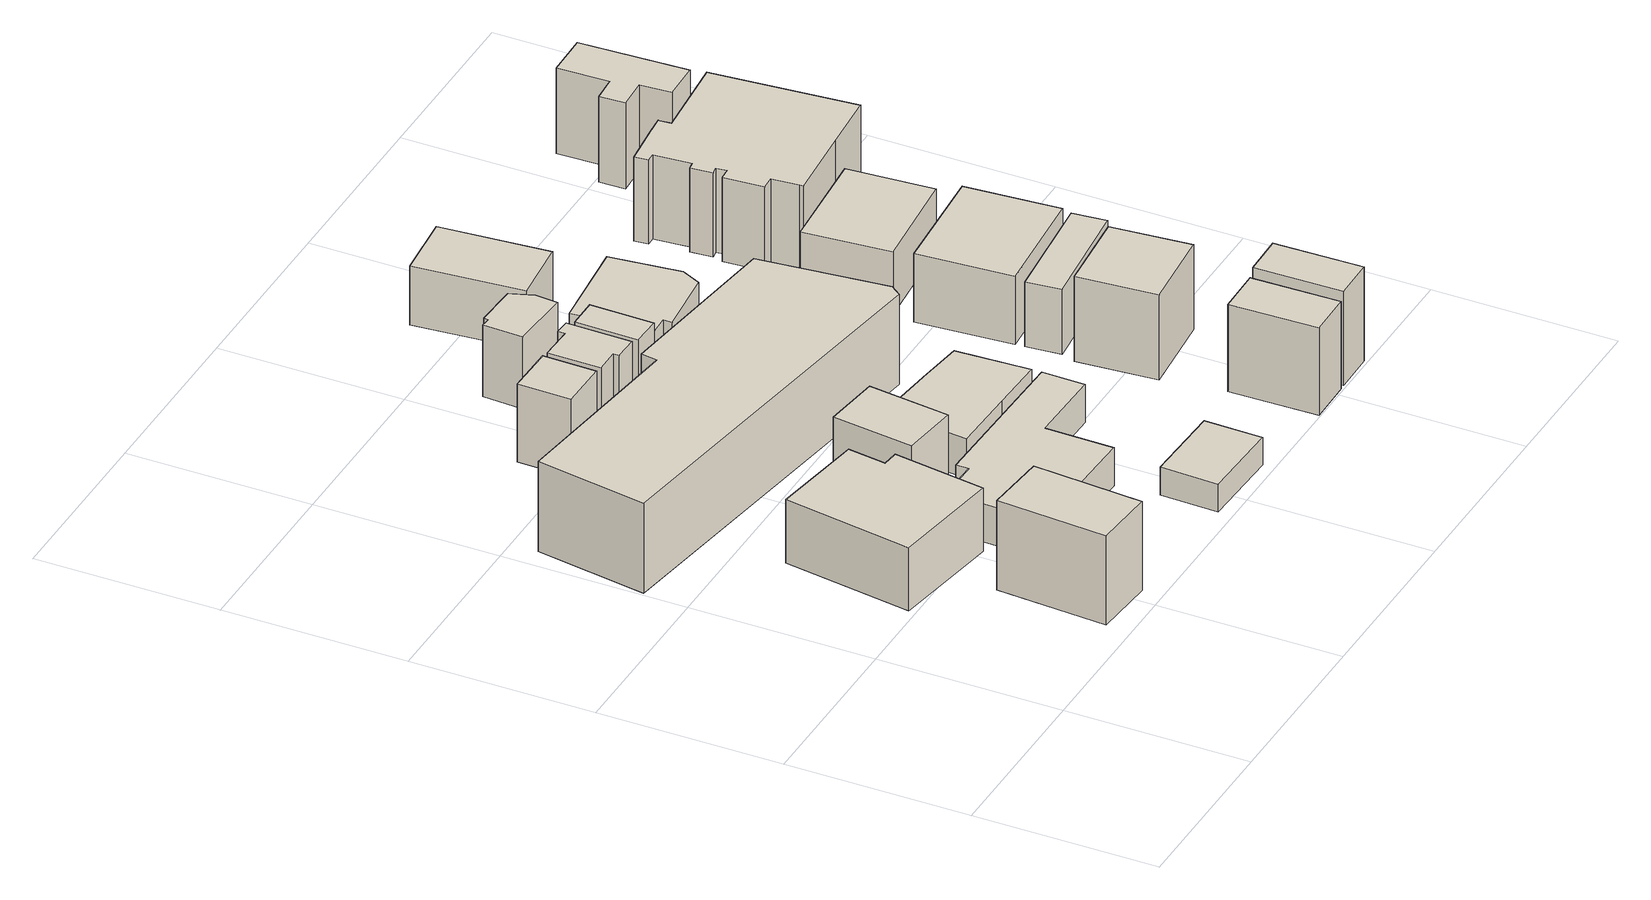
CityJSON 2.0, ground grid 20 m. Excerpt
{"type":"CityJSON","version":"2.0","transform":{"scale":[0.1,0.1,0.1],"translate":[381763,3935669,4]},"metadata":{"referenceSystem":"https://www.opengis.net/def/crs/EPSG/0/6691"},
"CityObjects":{
"building1":{"type":"Building","attributes":{"平成28年度建物利用現況.図形面積":82.78,"平成28年度建物利用現況.建物地上階数":3,"平成28年度建物利用現況.建物地下階数":0,"平成28年度建物利用現況.建物構造コード":"11","平成28年度建物利用現況.建物用途分類コード":"142","平成28年度建物利用現況.建物用途細分類コード":"0","平成28年度建物利用現況.延べ面積換算コード":"2","平成28年度建物利用現況.変化フラグ":"0","平成28年度建物利用現況.延べ面積換算係数":"0.850","平成28年度建物利用現況.過年度修正フラグ":"0","平成28年度建物利用現況.調整フラグ":"0","平成28年度建物利用現況.区市町村コード":"111","平成28年度建物利用現況.大字・町コード":"59","平成28年度建物利用現況.町・丁目コード":"3","平成28年度建物利用現況.13_区市町村コード_大字・町コード_町・丁目コード":"13111059003","平成28年度建物利用現況.区市町村名称":"大田区","平成28年度建物利用現況.町丁目名称":"矢口三丁目","地域地区":"11,18,25","多摩川浸水想定区域（計画規模）.規模":"L1","多摩川浸水想定区域（計画規模）.浸水ランク":"2","多摩川浸水想定区域（計画規模）.浸水深":1.43,"多摩川浸水想定区域（想定最大規模）.規模":"L2","多摩川浸水想定区域（想定最大規模）.浸水ランク":"2","多摩川浸水想定区域（想定最大規模）.浸水深":2.41,"多摩川浸水想定区域（想定最大規模）.継続時間":7,"城南地区浸水想定区域（想定最大規模）.規模":"L2","城南地区浸水想定区域（想定最大規模）.浸水ランク":"1","城南地区浸水想定区域（想定最大規模）.浸水深":0.019,"usage":"415","measuredHeight":11.2,"storeysAboveGround":3,"storeysBelowGround":0,"BuildingDetails.buildingRoofEdgeArea":82.78,"BuildingDetails.fireproofStructureType":"1001","BuildingDetails.districtsAndZonesType":"11","BuildingDetails.landUsePlanType":"2115","BuildingDetails.prefecture":"13","BuildingDetails.city":"13111","BuildingDetails.surveyYear":2016},"geometry":[{"type":"Solid","lod":"1","boundaries":[[[[0,1,2,3]],[[2,4,5,3]],[[1,6,4,2]],[[0,7,6,1]],[[3,5,7,0]],[[4,6,7,5]]]]}]},
"building2":{"type":"Building","attributes":{"平成28年度建物利用現況.図形面積":171.34,"平成28年度建物利用現況.建物地上階数":3,"平成28年度建物利用現況.建物地下階数":0,"平成28年度建物利用現況.建物構造コード":"21","平成28年度建物利用現況.建物用途分類コード":"132","平成28年度建物利用現況.建物用途細分類コード":"0","平成28年度建物利用現況.延べ面積換算コード":"1","平成28年度建物利用現況.変化フラグ":"0","平成28年度建物利用現況.延べ面積換算係数":"1.000","平成28年度建物利用現況.過年度修正フラグ":"0","平成28年度建物利用現況.調整フラグ":"0","平成28年度建物利用現況.区市町村コード":"111","平成28年度建物利用現況.大字・町コード":"59","平成28年度建物利用現況.町・丁目コード":"3","平成28年度建物利用現況.13_区市町村コード_大字・町コード_町・丁目コード":"13111059003","平成28年度建物利用現況.区市町村名称":"大田区","平成28年度建物利用現況.町丁目名称":"矢口三丁目","地域地区":"11,18,25","多摩川浸水想定区域（計画規模）.規模":"L1","多摩川浸水想定区域（計画規模）.浸水ランク":"2","多摩川浸水想定区域（計画規模）.浸水深":2.04,"多摩川浸水想定区域（想定最大規模）.規模":"L2","多摩川浸水想定区域（想定最大規模）.浸水ランク":"2","多摩川浸水想定区域（想定最大規模）.浸水深":2.92,"多摩川浸水想定区域（想定最大規模）.継続時間":1,"城南地区浸水想定区域（想定最大規模）.規模":"L2","城南地区浸水想定区域（想定最大規模）.浸水ランク":"1","城南地区浸水想定区域（想定最大規模）.浸水深":0.191,"usage":"412","measuredHeight":9.4,"storeysAboveGround":3,"storeysBelowGround":0,"BuildingDetails.buildingRoofEdgeArea":171.34,"BuildingDetails.fireproofStructureType":"1003","BuildingDetails.districtsAndZonesType":"11","BuildingDetails.landUsePlanType":"2112","BuildingDetails.prefecture":"13","BuildingDetails.city":"13111","BuildingDetails.surveyYear":2016},"geometry":[{"type":"Solid","lod":"1","boundaries":[[[[8,9,10,11,12,13]],[[12,14,15,13]],[[11,16,14,12]],[[10,17,16,11]],[[9,18,17,10]],[[8,19,18,9]],[[13,15,19,8]],[[14,16,17,18,19,15]]]]}]},
"building3":{"type":"Building","attributes":{"平成28年度建物利用現況.図形面積":56.74,"平成28年度建物利用現況.建物地上階数":2,"平成28年度建物利用現況.建物地下階数":0,"平成28年度建物利用現況.建物構造コード":"21","平成28年度建物利用現況.建物用途分類コード":"123","平成28年度建物利用現況.建物用途細分類コード":"0","平成28年度建物利用現況.延べ面積換算コード":"1","平成28年度建物利用現況.変化フラグ":"0","平成28年度建物利用現況.延べ面積換算係数":"1.000","平成28年度建物利用現況.過年度修正フラグ":"0","平成28年度建物利用現況.調整フラグ":"0","平成28年度建物利用現況.区市町村コード":"111","平成28年度建物利用現況.大字・町コード":"59","平成28年度建物利用現況.町・丁目コード":"3","平成28年度建物利用現況.13_区市町村コード_大字・町コード_町・丁目コード":"13111059003","平成28年度建物利用現況.区市町村名称":"大田区","平成28年度建物利用現況.町丁目名称":"矢口三丁目","地域地区":"11,18,25","多摩川浸水想定区域（計画規模）.規模":"L1","多摩川浸水想定区域（計画規模）.浸水ランク":"2","多摩川浸水想定区域（計画規模）.浸水深":2.2,"多摩川浸水想定区域（想定最大規模）.規模":"L2","多摩川浸水想定区域（想定最大規模）.浸水ランク":"3","多摩川浸水想定区域（想定最大規模）.浸水深":3.03,"多摩川浸水想定区域（想定最大規模）.継続時間":1,"城南地区浸水想定区域（想定最大規模）.規模":"L2","城南地区浸水想定区域（想定最大規模）.浸水ランク":"1","城南地区浸水想定区域（想定最大規模）.浸水深":0.191,"usage":"413","measuredHeight":8.9,"storeysAboveGround":2,"storeysBelowGround":0,"BuildingDetails.buildingRoofEdgeArea":56.74,"BuildingDetails.fireproofStructureType":"1003","BuildingDetails.districtsAndZonesType":"11","BuildingDetails.landUsePlanType":"211","BuildingDetails.prefecture":"13","BuildingDetails.city":"13111","BuildingDetails.surveyYear":2016},"geometry":[{"type":"Solid","lod":"1","boundaries":[[[[20,21,22,23]],[[22,24,25,23]],[[21,26,24,22]],[[20,27,26,21]],[[23,25,27,20]],[[24,26,27,25]]]]}]},
"building4":{"type":"Building","attributes":{"平成28年度建物利用現況.図形面積":31.28,"平成28年度建物利用現況.建物地上階数":2,"平成28年度建物利用現況.建物地下階数":0,"平成28年度建物利用現況.建物構造コード":"21","平成28年度建物利用現況.建物用途分類コード":"131","平成28年度建物利用現況.建物用途細分類コード":"0","平成28年度建物利用現況.延べ面積換算コード":"2","平成28年度建物利用現況.変化フラグ":"0","平成28年度建物利用現況.延べ面積換算係数":"0.900","平成28年度建物利用現況.過年度修正フラグ":"0","平成28年度建物利用現況.調整フラグ":"0","平成28年度建物利用現況.区市町村コード":"111","平成28年度建物利用現況.大字・町コード":"59","平成28年度建物利用現況.町・丁目コード":"3","平成28年度建物利用現況.13_区市町村コード_大字・町コード_町・丁目コード":"13111059003","平成28年度建物利用現況.区市町村名称":"大田区","平成28年度建物利用現況.町丁目名称":"矢口三丁目","地域地区":"11,18,25","多摩川浸水想定区域（計画規模）.規模":"L1","多摩川浸水想定区域（計画規模）.浸水ランク":"2","多摩川浸水想定区域（計画規模）.浸水深":1.51,"多摩川浸水想定区域（想定最大規模）.規模":"L2","多摩川浸水想定区域（想定最大規模）.浸水ランク":"2","多摩川浸水想定区域（想定最大規模）.浸水深":2.25,"多摩川浸水想定区域（想定最大規模）.継続時間":1,"城南地区浸水想定区域（想定最大規模）.規模":"L2","城南地区浸水想定区域（想定最大規模）.浸水ランク":"1","城南地区浸水想定区域（想定最大規模）.浸水深":0.009,"usage":"411","measuredHeight":9.4,"storeysAboveGround":2,"storeysBelowGround":0,"BuildingDetails.buildingRoofEdgeArea":31.28,"BuildingDetails.fireproofStructureType":"1003","BuildingDetails.districtsAndZonesType":"11","BuildingDetails.landUsePlanType":"2111","BuildingDetails.prefecture":"13","BuildingDetails.city":"13111","BuildingDetails.surveyYear":2016},"geometry":[{"type":"Solid","lod":"1","boundaries":[[[[28,29,30,31]],[[30,32,33,31]],[[29,34,32,30]],[[28,35,34,29]],[[31,33,35,28]],[[32,34,35,33]]]]}]},
"building5":{"type":"Building","attributes":{"平成28年度建物利用現況.図形面積":576.51,"平成28年度建物利用現況.建物地上階数":4,"平成28年度建物利用現況.建物地下階数":0,"平成28年度建物利用現況.建物構造コード":"11","平成28年度建物利用現況.建物用途分類コード":"132","平成28年度建物利用現況.建物用途細分類コード":"0","平成28年度建物利用現況.延べ面積換算コード":"1","平成28年度建物利用現況.変化フラグ":"2","平成28年度建物利用現況.延べ面積換算係数":"1.000","平成28年度建物利用現況.過年度修正フラグ":"0","平成28年度建物利用現況.調整フラグ":"0","平成28年度建物利用現況.区市町村コード":"111","平成28年度建物利用現況.大字・町コード":"59","平成28年度建物利用現況.町・丁目コード":"3","平成28年度建物利用現況.13_区市町村コード_大字・町コード_町・丁目コード":"13111059003","平成28年度建物利用現況.区市町村名称":"大田区","平成28年度建物利用現況.町丁目名称":"矢口三丁目","地域地区":"11,18,25","多摩川浸水想定区域（計画規模）.規模":"L1","多摩川浸水想定区域（計画規模）.浸水ランク":"2","多摩川浸水想定区域（計画規模）.浸水深":1.83,"多摩川浸水想定区域（想定最大規模）.規模":"L2","多摩川浸水想定区域（想定最大規模）.浸水ランク":"2","多摩川浸水想定区域（想定最大規模）.浸水深":2.63,"多摩川浸水想定区域（想定最大規模）.継続時間":1,"城南地区浸水想定区域（想定最大規模）.規模":"L2","城南地区浸水想定区域（想定最大規模）.浸水ランク":"1","城南地区浸水想定区域（想定最大規模）.浸水深":0.271,"usage":"412","measuredHeight":10.4,"storeysAboveGround":4,"storeysBelowGround":0,"BuildingDetails.buildingRoofEdgeArea":576.51,"BuildingDetails.fireproofStructureType":"1001","BuildingDetails.districtsAndZonesType":"11","BuildingDetails.landUsePlanType":"2112","BuildingDetails.prefecture":"13","BuildingDetails.city":"13111","BuildingDetails.surveyYear":2016},"geometry":[{"type":"Solid","lod":"1","boundaries":[[[[36,37,38,39,40,41,42]],[[41,43,44,42]],[[40,45,43,41]],[[39,46,45,40]],[[38,47,46,39]],[[37,48,47,38]],[[36,49,48,37]],[[42,44,49,36]],[[43,45,46,47,48,49,44]]]]}]},
"building6":{"type":"Building","attributes":{"平成28年度建物利用現況.図形面積":186.95,"平成28年度建物利用現況.建物地上階数":2,"平成28年度建物利用現況.建物地下階数":0,"平成28年度建物利用現況.建物構造コード":"21","平成28年度建物利用現況.建物用途分類コード":"131","平成28年度建物利用現況.建物用途細分類コード":"0","平成28年度建物利用現況.延べ面積換算コード":"2","平成28年度建物利用現況.変化フラグ":"0","平成28年度建物利用現況.延べ面積換算係数":"0.900","平成28年度建物利用現況.過年度修正フラグ":"0","平成28年度建物利用現況.調整フラグ":"0","平成28年度建物利用現況.区市町村コード":"111","平成28年度建物利用現況.大字・町コード":"59","平成28年度建物利用現況.町・丁目コード":"3","平成28年度建物利用現況.13_区市町村コード_大字・町コード_町・丁目コード":"13111059003","平成28年度建物利用現況.区市町村名称":"大田区","平成28年度建物利用現況.町丁目名称":"矢口三丁目","地域地区":"11,18,25","多摩川浸水想定区域（計画規模）.規模":"L1","多摩川浸水想定区域（計画規模）.浸水ランク":"2","多摩川浸水想定区域（計画規模）.浸水深":2.2,"多摩川浸水想定区域（想定最大規模）.規模":"L2","多摩川浸水想定区域（想定最大規模）.浸水ランク":"3","多摩川浸水想定区域（想定最大規模）.浸水深":3.03,"多摩川浸水想定区域（想定最大規模）.継続時間":1,"城南地区浸水想定区域（想定最大規模）.規模":"L2","城南地区浸水想定区域（想定最大規模）.浸水ランク":"1","城南地区浸水想定区域（想定最大規模）.浸水深":0.296,"usage":"411","measuredHeight":6.9,"storeysAboveGround":2,"storeysBelowGround":0,"BuildingDetails.buildingRoofEdgeArea":186.95,"BuildingDetails.fireproofStructureType":"1003","BuildingDetails.districtsAndZonesType":"11","BuildingDetails.landUsePlanType":"2111","BuildingDetails.prefecture":"13","BuildingDetails.city":"13111","BuildingDetails.surveyYear":2016},"geometry":[{"type":"Solid","lod":"1","boundaries":[[[[50,51,52,53,54,55,56,57,58,59]],[[58,60,61,59]],[[57,62,60,58]],[[56,63,62,57]],[[55,64,63,56]],[[54,65,64,55]],[[53,66,65,54]],[[52,67,66,53]],[[51,68,67,52]],[[50,69,68,51]],[[59,61,69,50]],[[60,62,63,64,65,66,67,68,69,61]]]]}]},
"building7":{"type":"Building","attributes":{"平成28年度建物利用現況.図形面積":34.14,"平成28年度建物利用現況.建物地上階数":2,"平成28年度建物利用現況.建物地下階数":0,"平成28年度建物利用現況.建物構造コード":"21","平成28年度建物利用現況.建物用途分類コード":"131","平成28年度建物利用現況.建物用途細分類コード":"0","平成28年度建物利用現況.延べ面積換算コード":"2","平成28年度建物利用現況.変化フラグ":"0","平成28年度建物利用現況.延べ面積換算係数":"0.900","平成28年度建物利用現況.過年度修正フラグ":"0","平成28年度建物利用現況.調整フラグ":"0","平成28年度建物利用現況.区市町村コード":"111","平成28年度建物利用現況.大字・町コード":"59","平成28年度建物利用現況.町・丁目コード":"3","平成28年度建物利用現況.13_区市町村コード_大字・町コード_町・丁目コード":"13111059003","平成28年度建物利用現況.区市町村名称":"大田区","平成28年度建物利用現況.町丁目名称":"矢口三丁目","地域地区":"11,18,25","多摩川浸水想定区域（計画規模）.規模":"L1","多摩川浸水想定区域（計画規模）.浸水ランク":"2","多摩川浸水想定区域（計画規模）.浸水深":1.51,"多摩川浸水想定区域（想定最大規模）.規模":"L2","多摩川浸水想定区域（想定最大規模）.浸水ランク":"2","多摩川浸水想定区域（想定最大規模）.浸水深":2.25,"多摩川浸水想定区域（想定最大規模）.継続時間":1,"城南地区浸水想定区域（想定最大規模）.規模":"L2","城南地区浸水想定区域（想定最大規模）.浸水ランク":"1","城南地区浸水想定区域（想定最大規模）.浸水深":0.271,"usage":"411","measuredHeight":9.6,"storeysAboveGround":2,"storeysBelowGround":0,"BuildingDetails.buildingRoofEdgeArea":34.14,"BuildingDetails.fireproofStructureType":"1003","BuildingDetails.districtsAndZonesType":"11","BuildingDetails.landUsePlanType":"2111","BuildingDetails.prefecture":"13","BuildingDetails.city":"13111","BuildingDetails.surveyYear":2016},"geometry":[{"type":"Solid","lod":"1","boundaries":[[[[70,71,72,73,74,75,76,77]],[[76,78,79,77]],[[75,80,78,76]],[[74,81,80,75]],[[73,82,81,74]],[[72,83,82,73]],[[71,84,83,72]],[[70,85,84,71]],[[77,79,85,70]],[[78,80,81,82,83,84,85,79]]]]}]},
"building8":{"type":"Building","attributes":{"平成28年度建物利用現況.図形面積":57.11,"平成28年度建物利用現況.建物構造コード":"21","平成28年度建物利用現況.建物用途分類コード":"141","平成28年度建物利用現況.建物用途細分類コード":"0","平成28年度建物利用現況.延べ面積換算コード":"1","平成28年度建物利用現況.変化フラグ":"2","平成28年度建物利用現況.延べ面積換算係数":"1.000","平成28年度建物利用現況.過年度修正フラグ":"0","平成28年度建物利用現況.調整フラグ":"0","平成28年度建物利用現況.区市町村コード":"111","平成28年度建物利用現況.大字・町コード":"59","平成28年度建物利用現況.町・丁目コード":"3","平成28年度建物利用現況.13_区市町村コード_大字・町コード_町・丁目コード":"13111059003","平成28年度建物利用現況.区市町村名称":"大田区","平成28年度建物利用現況.町丁目名称":"矢口三丁目","地域地区":"11,18,25","多摩川浸水想定区域（計画規模）.規模":"L1","多摩川浸水想定区域（計画規模）.浸水ランク":"2","多摩川浸水想定区域（計画規模）.浸水深":2.28,"多摩川浸水想定区域（想定最大規模）.規模":"L2","多摩川浸水想定区域（想定最大規模）.浸水ランク":"3","多摩川浸水想定区域（想定最大規模）.浸水深":3.22,"多摩川浸水想定区域（想定最大規模）.継続時間":7,"城南地区浸水想定区域（想定最大規模）.規模":"L2","城南地区浸水想定区域（想定最大規模）.浸水ランク":"1","城南地区浸水想定区域（想定最大規模）.浸水深":0.295,"usage":"441","measuredHeight":3.4,"storeysAboveGround":1,"storeysBelowGround":0,"BuildingDetails.buildingRoofEdgeArea":57.11,"BuildingDetails.fireproofStructureType":"1003","BuildingDetails.districtsAndZonesType":"11","BuildingDetails.landUsePlanType":"213","BuildingDetails.prefecture":"13","BuildingDetails.city":"13111","BuildingDetails.surveyYear":2016},"geometry":[{"type":"Solid","lod":"1","boundaries":[[[[86,87,88,89]],[[88,90,91,89]],[[87,92,90,88]],[[86,93,92,87]],[[89,91,93,86]],[[90,92,93,91]]]]}]},
"building9":{"type":"Building","attributes":{"平成28年度建物利用現況.図形面積":109.53,"平成28年度建物利用現況.建物地上階数":2,"平成28年度建物利用現況.建物地下階数":0,"平成28年度建物利用現況.建物構造コード":"21","平成28年度建物利用現況.建物用途分類コード":"131","平成28年度建物利用現況.建物用途細分類コード":"0","平成28年度建物利用現況.延べ面積換算コード":"1","平成28年度建物利用現況.変化フラグ":"0","平成28年度建物利用現況.延べ面積換算係数":"1.000","平成28年度建物利用現況.過年度修正フラグ":"0","平成28年度建物利用現況.調整フラグ":"0","平成28年度建物利用現況.区市町村コード":"111","平成28年度建物利用現況.大字・町コード":"59","平成28年度建物利用現況.町・丁目コード":"3","平成28年度建物利用現況.13_区市町村コード_大字・町コード_町・丁目コード":"13111059003","平成28年度建物利用現況.区市町村名称":"大田区","平成28年度建物利用現況.町丁目名称":"矢口三丁目","地域地区":"11,18,25","多摩川浸水想定区域（計画規模）.規模":"L1","多摩川浸水想定区域（計画規模）.浸水ランク":"2","多摩川浸水想定区域（計画規模）.浸水深":2.3,"多摩川浸水想定区域（想定最大規模）.規模":"L2","多摩川浸水想定区域（想定最大規模）.浸水ランク":"3","多摩川浸水想定区域（想定最大規模）.浸水深":3.13,"多摩川浸水想定区域（想定最大規模）.継続時間":1,"城南地区浸水想定区域（想定最大規模）.規模":"L2","城南地区浸水想定区域（想定最大規模）.浸水ランク":"1","城南地区浸水想定区域（想定最大規模）.浸水深":0.191,"usage":"411","measuredHeight":6.9,"storeysAboveGround":2,"storeysBelowGround":0,"BuildingDetails.buildingRoofEdgeArea":109.53,"BuildingDetails.fireproofStructureType":"1003","BuildingDetails.districtsAndZonesType":"11","BuildingDetails.landUsePlanType":"2111","BuildingDetails.prefecture":"13","BuildingDetails.city":"13111","BuildingDetails.surveyYear":2016},"geometry":[{"type":"Solid","lod":"1","boundaries":[[[[94,95,96,97,98,99]],[[98,100,101,99]],[[97,102,100,98]],[[96,103,102,97]],[[95,104,103,96]],[[94,105,104,95]],[[99,101,105,94]],[[100,102,103,104,105,101]]]]}]},
"building10":{"type":"Building","attributes":{"平成28年度建物利用現況.図形面積":22.54,"平成28年度建物利用現況.建物地上階数":2,"平成28年度建物利用現況.建物地下階数":0,"平成28年度建物利用現況.建物構造コード":"21","平成28年度建物利用現況.建物用途分類コード":"131","平成28年度建物利用現況.建物用途細分類コード":"0","平成28年度建物利用現況.延べ面積換算コード":"2","平成28年度建物利用現況.変化フラグ":"0","平成28年度建物利用現況.延べ面積換算係数":"0.900","平成28年度建物利用現況.過年度修正フラグ":"0","平成28年度建物利用現況.調整フラグ":"0","平成28年度建物利用現況.区市町村コード":"111","平成28年度建物利用現況.大字・町コード":"59","平成28年度建物利用現況.町・丁目コード":"3","平成28年度建物利用現況.13_区市町村コード_大字・町コード_町・丁目コード":"13111059003","平成28年度建物利用現況.区市町村名称":"大田区","平成28年度建物利用現況.町丁目名称":"矢口三丁目","地域地区":"11,18,25","多摩川浸水想定区域（計画規模）.規模":"L1","多摩川浸水想定区域（計画規模）.浸水ランク":"2","多摩川浸水想定区域（計画規模）.浸水深":1.52,"多摩川浸水想定区域（想定最大規模）.規模":"L2","多摩川浸水想定区域（想定最大規模）.浸水ランク":"2","多摩川浸水想定区域（想定最大規模）.浸水深":2.24,"多摩川浸水想定区域（想定最大規模）.継続時間":1,"城南地区浸水想定区域（想定最大規模）.規模":"L2","城南地区浸水想定区域（想定最大規模）.浸水ランク":"1","城南地区浸水想定区域（想定最大規模）.浸水深":0.271,"usage":"411","measuredHeight":9.2,"storeysAboveGround":2,"storeysBelowGround":0,"BuildingDetails.buildingRoofEdgeArea":22.54,"BuildingDetails.fireproofStructureType":"1003","BuildingDetails.districtsAndZonesType":"11","BuildingDetails.landUsePlanType":"2111","BuildingDetails.prefecture":"13","BuildingDetails.city":"13111","BuildingDetails.surveyYear":2016},"geometry":[{"type":"Solid","lod":"1","boundaries":[[[[106,107,108,109]],[[108,110,111,109]],[[107,112,110,108]],[[106,113,112,107]],[[109,111,113,106]],[[110,112,113,111]]]]}]},
"building11":{"type":"Building","attributes":{"平成28年度建物利用現況.図形面積":31.92,"平成28年度建物利用現況.建物地上階数":2,"平成28年度建物利用現況.建物地下階数":0,"平成28年度建物利用現況.建物構造コード":"21","平成28年度建物利用現況.建物用途分類コード":"131","平成28年度建物利用現況.建物用途細分類コード":"0","平成28年度建物利用現況.延べ面積換算コード":"2","平成28年度建物利用現況.変化フラグ":"0","平成28年度建物利用現況.延べ面積換算係数":"0.900","平成28年度建物利用現況.過年度修正フラグ":"0","平成28年度建物利用現況.調整フラグ":"0","平成28年度建物利用現況.区市町村コード":"111","平成28年度建物利用現況.大字・町コード":"59","平成28年度建物利用現況.町・丁目コード":"3","平成28年度建物利用現況.13_区市町村コード_大字・町コード_町・丁目コード":"13111059003","平成28年度建物利用現況.区市町村名称":"大田区","平成28年度建物利用現況.町丁目名称":"矢口三丁目","地域地区":"11,18,25","多摩川浸水想定区域（計画規模）.規模":"L1","多摩川浸水想定区域（計画規模）.浸水ランク":"2","多摩川浸水想定区域（計画規模）.浸水深":1.52,"多摩川浸水想定区域（想定最大規模）.規模":"L2","多摩川浸水想定区域（想定最大規模）.浸水ランク":"2","多摩川浸水想定区域（想定最大規模）.浸水深":2.24,"多摩川浸水想定区域（想定最大規模）.継続時間":1,"usage":"411","measuredHeight":8.9,"storeysAboveGround":2,"storeysBelowGround":0,"BuildingDetails.buildingRoofEdgeArea":31.92,"BuildingDetails.fireproofStructureType":"1003","BuildingDetails.districtsAndZonesType":"11","BuildingDetails.landUsePlanType":"2111","BuildingDetails.prefecture":"13","BuildingDetails.city":"13111","BuildingDetails.surveyYear":2016},"geometry":[{"type":"Solid","lod":"1","boundaries":[[[[114,115,116,117,118,119,120]],[[119,121,122,120]],[[118,123,121,119]],[[117,124,123,118]],[[116,125,124,117]],[[115,126,125,116]],[[114,127,126,115]],[[120,122,127,114]],[[121,123,124,125,126,127,122]]]]}]},
"building12":{"type":"Building","attributes":{"平成28年度建物利用現況.図形面積":98.05,"平成28年度建物利用現況.建物地上階数":2,"平成28年度建物利用現況.建物地下階数":0,"平成28年度建物利用現況.建物構造コード":"21","平成28年度建物利用現況.建物用途分類コード":"131","平成28年度建物利用現況.建物用途細分類コード":"0","平成28年度建物利用現況.延べ面積換算コード":"2","平成28年度建物利用現況.変化フラグ":"0","平成28年度建物利用現況.延べ面積換算係数":"0.900","平成28年度建物利用現況.過年度修正フラグ":"0","平成28年度建物利用現況.調整フラグ":"0","平成28年度建物利用現況.区市町村コード":"111","平成28年度建物利用現況.大字・町コード":"59","平成28年度建物利用現況.町・丁目コード":"3","平成28年度建物利用現況.13_区市町村コード_大字・町コード_町・丁目コード":"13111059003","平成28年度建物利用現況.区市町村名称":"大田区","平成28年度建物利用現況.町丁目名称":"矢口三丁目","地域地区":"11,18,25","多摩川浸水想定区域（計画規模）.規模":"L1","多摩川浸水想定区域（計画規模）.浸水ランク":"2","多摩川浸水想定区域（計画規模）.浸水深":2.02,"多摩川浸水想定区域（想定最大規模）.規模":"L2","多摩川浸水想定区域（想定最大規模）.浸水ランク":"2","多摩川浸水想定区域（想定最大規模）.浸水深":2.74,"多摩川浸水想定区域（想定最大規模）.継続時間":1,"城南地区浸水想定区域（想定最大規模）.規模":"L2","城南地区浸水想定区域（想定最大規模）.浸水ランク":"1","城南地区浸水想定区域（想定最大規模）.浸水深":0.315,"usage":"411","measuredHeight":7.6,"storeysAboveGround":2,"storeysBelowGround":0,"BuildingDetails.buildingRoofEdgeArea":98.05,"BuildingDetails.fireproofStructureType":"1003","BuildingDetails.districtsAndZonesType":"11","BuildingDetails.landUsePlanType":"2111","BuildingDetails.prefecture":"13","BuildingDetails.city":"13111","BuildingDetails.surveyYear":2016},"geometry":[{"type":"Solid","lod":"1","boundaries":[[[[128,129,130,131,132,133,134]],[[133,135,136,134]],[[132,137,135,133]],[[131,138,137,132]],[[130,139,138,131]],[[129,140,139,130]],[[128,141,140,129]],[[134,136,141,128]],[[135,137,138,139,140,141,136]]]]}]},
"building13":{"type":"Building","attributes":{"平成28年度建物利用現況.図形面積":85.59,"平成28年度建物利用現況.建物地上階数":2,"平成28年度建物利用現況.建物地下階数":0,"平成28年度建物利用現況.建物構造コード":"21","平成28年度建物利用現況.建物用途分類コード":"131","平成28年度建物利用現況.建物用途細分類コード":"0","平成28年度建物利用現況.延べ面積換算コード":"2","平成28年度建物利用現況.変化フラグ":"0","平成28年度建物利用現況.延べ面積換算係数":"0.900","平成28年度建物利用現況.過年度修正フラグ":"0","平成28年度建物利用現況.調整フラグ":"0","平成28年度建物利用現況.区市町村コード":"111","平成28年度建物利用現況.大字・町コード":"59","平成28年度建物利用現況.町・丁目コード":"3","平成28年度建物利用現況.13_区市町村コード_大字・町コード_町・丁目コード":"13111059003","平成28年度建物利用現況.区市町村名称":"大田区","平成28年度建物利用現況.町丁目名称":"矢口三丁目","地域地区":"11,18,25","多摩川浸水想定区域（計画規模）.規模":"L1","多摩川浸水想定区域（計画規模）.浸水ランク":"2","多摩川浸水想定区域（計画規模）.浸水深":2.02,"多摩川浸水想定区域（想定最大規模）.規模":"L2","多摩川浸水想定区域（想定最大規模）.浸水ランク":"2","多摩川浸水想定区域（想定最大規模）.浸水深":2.74,"多摩川浸水想定区域（想定最大規模）.継続時間":1,"城南地区浸水想定区域（想定最大規模）.規模":"L2","城南地区浸水想定区域（想定最大規模）.浸水ランク":"1","城南地区浸水想定区域（想定最大規模）.浸水深":0.385,"usage":"411","measuredHeight":7.8,"storeysAboveGround":2,"storeysBelowGround":0,"BuildingDetails.buildingRoofEdgeArea":85.59,"BuildingDetails.fireproofStructureType":"1003","BuildingDetails.districtsAndZonesType":"11","BuildingDetails.landUsePlanType":"2111","BuildingDetails.prefecture":"13","BuildingDetails.city":"13111","BuildingDetails.surveyYear":2016},"geometry":[{"type":"Solid","lod":"1","boundaries":[[[[142,143,144,145]],[[144,146,147,145]],[[143,148,146,144]],[[142,149,148,143]],[[145,147,149,142]],[[146,148,149,147]]]]}]},
"building14":{"type":"Building","attributes":{"平成28年度建物利用現況.図形面積":48.31,"平成28年度建物利用現況.建物地上階数":3,"平成28年度建物利用現況.建物地下階数":0,"平成28年度建物利用現況.建物構造コード":"11","平成28年度建物利用現況.建物用途分類コード":"142","平成28年度建物利用現況.建物用途細分類コード":"0","平成28年度建物利用現況.延べ面積換算コード":"1","平成28年度建物利用現況.変化フラグ":"0","平成28年度建物利用現況.延べ面積換算係数":"1.000","平成28年度建物利用現況.過年度修正フラグ":"0","平成28年度建物利用現況.調整フラグ":"0","平成28年度建物利用現況.区市町村コード":"111","平成28年度建物利用現況.大字・町コード":"59","平成28年度建物利用現況.町・丁目コード":"3","平成28年度建物利用現況.13_区市町村コード_大字・町コード_町・丁目コード":"13111059003","平成28年度建物利用現況.区市町村名称":"大田区","平成28年度建物利用現況.町丁目名称":"矢口三丁目","地域地区":"11,18,25","多摩川浸水想定区域（計画規模）.規模":"L1","多摩川浸水想定区域（計画規模）.浸水ランク":"2","多摩川浸水想定区域（計画規模）.浸水深":2.26,"多摩川浸水想定区域（想定最大規模）.規模":"L2","多摩川浸水想定区域（想定最大規模）.浸水ランク":"3","多摩川浸水想定区域（想定最大規模）.浸水深":3.07,"多摩川浸水想定区域（想定最大規模）.継続時間":1,"城南地区浸水想定区域（想定最大規模）.規模":"L2","城南地区浸水想定区域（想定最大規模）.浸水ランク":"1","城南地区浸水想定区域（想定最大規模）.浸水深":0.295,"usage":"415","measuredHeight":12.4,"storeysAboveGround":3,"storeysBelowGround":0,"BuildingDetails.buildingRoofEdgeArea":48.31,"BuildingDetails.fireproofStructureType":"1001","BuildingDetails.districtsAndZonesType":"11","BuildingDetails.landUsePlanType":"2115","BuildingDetails.prefecture":"13","BuildingDetails.city":"13111","BuildingDetails.surveyYear":2016},"geometry":[{"type":"Solid","lod":"1","boundaries":[[[[150,151,152,153]],[[152,154,155,153]],[[151,156,154,152]],[[150,157,156,151]],[[153,155,157,150]],[[154,156,157,155]]]]}]},
"building15":{"type":"Building","attributes":{"平成28年度建物利用現況.図形面積":80.68,"平成28年度建物利用現況.建物地上階数":3,"平成28年度建物利用現況.建物地下階数":0,"平成28年度建物利用現況.建物構造コード":"11","平成28年度建物利用現況.建物用途分類コード":"131","平成28年度建物利用現況.建物用途細分類コード":"0","平成28年度建物利用現況.延べ面積換算コード":"2","平成28年度建物利用現況.変化フラグ":"0","平成28年度建物利用現況.延べ面積換算係数":"0.850","平成28年度建物利用現況.過年度修正フラグ":"0","平成28年度建物利用現況.調整フラグ":"0","平成28年度建物利用現況.区市町村コード":"111","平成28年度建物利用現況.大字・町コード":"59","平成28年度建物利用現況.町・丁目コード":"3","平成28年度建物利用現況.13_区市町村コード_大字・町コード_町・丁目コード":"13111059003","平成28年度建物利用現況.区市町村名称":"大田区","平成28年度建物利用現況.町丁目名称":"矢口三丁目","地域地区":"11,18,25","多摩川浸水想定区域（計画規模）.規模":"L1","多摩川浸水想定区域（計画規模）.浸水ランク":"2","多摩川浸水想定区域（計画規模）.浸水深":2.03,"多摩川浸水想定区域（想定最大規模）.規模":"L2","多摩川浸水想定区域（想定最大規模）.浸水ランク":"2","多摩川浸水想定区域（想定最大規模）.浸水深":2.82,"多摩川浸水想定区域（想定最大規模）.継続時間":2,"城南地区浸水想定区域（想定最大規模）.規模":"L2","城南地区浸水想定区域（想定最大規模）.浸水ランク":"1","城南地区浸水想定区域（想定最大規模）.浸水深":0.427,"usage":"411","measuredHeight":9.9,"storeysAboveGround":3,"storeysBelowGround":0,"BuildingDetails.buildingRoofEdgeArea":80.68,"BuildingDetails.fireproofStructureType":"1001","BuildingDetails.districtsAndZonesType":"11","BuildingDetails.landUsePlanType":"2111","BuildingDetails.prefecture":"13","BuildingDetails.city":"13111","BuildingDetails.surveyYear":2016},"geometry":[{"type":"Solid","lod":"1","boundaries":[[[[158,159,160,161]],[[160,162,163,161]],[[159,164,162,160]],[[158,165,164,159]],[[161,163,165,158]],[[162,164,165,163]]]]}]},
"building16":{"type":"Building","attributes":{"平成28年度建物利用現況.図形面積":43.8,"平成28年度建物利用現況.建物地上階数":3,"平成28年度建物利用現況.建物地下階数":0,"平成28年度建物利用現況.建物構造コード":"11","平成28年度建物利用現況.建物用途分類コード":"142","平成28年度建物利用現況.建物用途細分類コード":"0","平成28年度建物利用現況.延べ面積換算コード":"1","平成28年度建物利用現況.変化フラグ":"0","平成28年度建物利用現況.延べ面積換算係数":"1.000","平成28年度建物利用現況.過年度修正フラグ":"0","平成28年度建物利用現況.調整フラグ":"0","平成28年度建物利用現況.区市町村コード":"111","平成28年度建物利用現況.大字・町コード":"59","平成28年度建物利用現況.町・丁目コード":"3","平成28年度建物利用現況.13_区市町村コード_大字・町コード_町・丁目コード":"13111059003","平成28年度建物利用現況.区市町村名称":"大田区","平成28年度建物利用現況.町丁目名称":"矢口三丁目","地域地区":"11,18,25","多摩川浸水想定区域（計画規模）.規模":"L1","多摩川浸水想定区域（計画規模）.浸水ランク":"2","多摩川浸水想定区域（計画規模）.浸水深":2.16,"多摩川浸水想定区域（想定最大規模）.規模":"L2","多摩川浸水想定区域（想定最大規模）.浸水ランク":"2","多摩川浸水想定区域（想定最大規模）.浸水深":2.97,"多摩川浸水想定区域（想定最大規模）.継続時間":1,"城南地区浸水想定区域（想定最大規模）.規模":"L2","城南地区浸水想定区域（想定最大規模）.浸水ランク":"1","城南地区浸水想定区域（想定最大規模）.浸水深":0.295,"usage":"415","measuredHeight":12.5,"storeysAboveGround":3,"storeysBelowGround":0,"BuildingDetails.buildingRoofEdgeArea":43.8,"BuildingDetails.fireproofStructureType":"1001","BuildingDetails.districtsAndZonesType":"11","BuildingDetails.landUsePlanType":"2115","BuildingDetails.prefecture":"13","BuildingDetails.city":"13111","BuildingDetails.surveyYear":2016},"geometry":[{"type":"Solid","lod":"1","boundaries":[[[[166,167,168,169]],[[168,170,171,169]],[[167,172,170,168]],[[166,173,172,167]],[[169,171,173,166]],[[170,172,173,171]]]]}]},
"building17":{"type":"Building","attributes":{"平成28年度建物利用現況.図形面積":47.4,"平成28年度建物利用現況.建物地上階数":2,"平成28年度建物利用現況.建物地下階数":0,"平成28年度建物利用現況.建物構造コード":"21","平成28年度建物利用現況.建物用途分類コード":"131","平成28年度建物利用現況.建物用途細分類コード":"0","平成28年度建物利用現況.延べ面積換算コード":"1","平成28年度建物利用現況.変化フラグ":"0","平成28年度建物利用現況.延べ面積換算係数":"1.000","平成28年度建物利用現況.過年度修正フラグ":"0","平成28年度建物利用現況.調整フラグ":"0","平成28年度建物利用現況.区市町村コード":"111","平成28年度建物利用現況.大字・町コード":"59","平成28年度建物利用現況.町・丁目コード":"3","平成28年度建物利用現況.13_区市町村コード_大字・町コード_町・丁目コード":"13111059003","平成28年度建物利用現況.区市町村名称":"大田区","平成28年度建物利用現況.町丁目名称":"矢口三丁目","地域地区":"11,18,25","多摩川浸水想定区域（計画規模）.規模":"L1","多摩川浸水想定区域（計画規模）.浸水ランク":"2","多摩川浸水想定区域（計画規模）.浸水深":2.23,"多摩川浸水想定区域（想定最大規模）.規模":"L2","多摩川浸水想定区域（想定最大規模）.浸水ランク":"3","多摩川浸水想定区域（想定最大規模）.浸水深":3.02,"多摩川浸水想定区域（想定最大規模）.継続時間":2,"城南地区浸水想定区域（想定最大規模）.規模":"L2","城南地区浸水想定区域（想定最大規模）.浸水ランク":"1","城南地区浸水想定区域（想定最大規模）.浸水深":0.427,"usage":"411","measuredHeight":8.1,"storeysAboveGround":2,"storeysBelowGround":0,"BuildingDetails.buildingRoofEdgeArea":47.4,"BuildingDetails.fireproofStructureType":"1003","BuildingDetails.districtsAndZonesType":"11","BuildingDetails.landUsePlanType":"2111","BuildingDetails.prefecture":"13","BuildingDetails.city":"13111","BuildingDetails.surveyYear":2016},"geometry":[{"type":"Solid","lod":"1","boundaries":[[[[174,175,176,177]],[[176,178,179,177]],[[175,180,178,176]],[[174,181,180,175]],[[177,179,181,174]],[[178,180,181,179]]]]}]},
"building18":{"type":"Building","attributes":{"平成28年度建物利用現況.図形面積":129.18,"平成28年度建物利用現況.建物地上階数":2,"平成28年度建物利用現況.建物地下階数":0,"平成28年度建物利用現況.建物構造コード":"21","平成28年度建物利用現況.建物用途分類コード":"142","平成28年度建物利用現況.建物用途細分類コード":"0","平成28年度建物利用現況.延べ面積換算コード":"1","平成28年度建物利用現況.変化フラグ":"0","平成28年度建物利用現況.延べ面積換算係数":"1.000","平成28年度建物利用現況.過年度修正フラグ":"0","平成28年度建物利用現況.調整フラグ":"0","平成28年度建物利用現況.区市町村コード":"111","平成28年度建物利用現況.大字・町コード":"59","平成28年度建物利用現況.町・丁目コード":"3","平成28年度建物利用現況.13_区市町村コード_大字・町コード_町・丁目コード":"13111059003","平成28年度建物利用現況.区市町村名称":"大田区","平成28年度建物利用現況.町丁目名称":"矢口三丁目","地域地区":"11,18,25","多摩川浸水想定区域（計画規模）.規模":"L1","多摩川浸水想定区域（計画規模）.浸水ランク":"2","多摩川浸水想定区域（計画規模）.浸水深":2.08,"多摩川浸水想定区域（想定最大規模）.規模":"L2","多摩川浸水想定区域（想定最大規模）.浸水ランク":"2","多摩川浸水想定区域（想定最大規模）.浸水深":2.83,"多摩川浸水想定区域（想定最大規模）.継続時間":1,"城南地区浸水想定区域（想定最大規模）.規模":"L2","城南地区浸水想定区域（想定最大規模）.浸水ランク":"1","城南地区浸水想定区域（想定最大規模）.浸水深":0.296,"usage":"415","measuredHeight":8.9,"storeysAboveGround":2,"storeysBelowGround":0,"BuildingDetails.buildingRoofEdgeArea":129.18,"BuildingDetails.fireproofStructureType":"1003","BuildingDetails.districtsAndZonesType":"11","BuildingDetails.landUsePlanType":"2115","BuildingDetails.prefecture":"13","BuildingDetails.city":"13111","BuildingDetails.surveyYear":2016},"geometry":[{"type":"Solid","lod":"1","boundaries":[[[[182,183,184,185]],[[184,186,187,185]],[[183,188,186,184]],[[182,189,188,183]],[[185,187,189,182]],[[186,188,189,187]]]]}]},
"building19":{"type":"Building","attributes":{"平成28年度建物利用現況.図形面積":109.92,"平成28年度建物利用現況.建物地上階数":2,"平成28年度建物利用現況.建物地下階数":0,"平成28年度建物利用現況.建物構造コード":"21","平成28年度建物利用現況.建物用途分類コード":"142","平成28年度建物利用現況.建物用途細分類コード":"0","平成28年度建物利用現況.延べ面積換算コード":"1","平成28年度建物利用現況.変化フラグ":"0","平成28年度建物利用現況.延べ面積換算係数":"1.000","平成28年度建物利用現況.過年度修正フラグ":"0","平成28年度建物利用現況.調整フラグ":"0","平成28年度建物利用現況.区市町村コード":"111","平成28年度建物利用現況.大字・町コード":"59","平成28年度建物利用現況.町・丁目コード":"3","平成28年度建物利用現況.13_区市町村コード_大字・町コード_町・丁目コード":"13111059003","平成28年度建物利用現況.区市町村名称":"大田区","平成28年度建物利用現況.町丁目名称":"矢口三丁目","地域地区":"11,18,25","多摩川浸水想定区域（計画規模）.規模":"L1","多摩川浸水想定区域（計画規模）.浸水ランク":"2","多摩川浸水想定区域（計画規模）.浸水深":1.88,"多摩川浸水想定区域（想定最大規模）.規模":"L2","多摩川浸水想定区域（想定最大規模）.浸水ランク":"2","多摩川浸水想定区域（想定最大規模）.浸水深":2.63,"多摩川浸水想定区域（想定最大規模）.継続時間":1,"城南地区浸水想定区域（想定最大規模）.規模":"L2","城南地区浸水想定区域（想定最大規模）.浸水ランク":"1","城南地区浸水想定区域（想定最大規模）.浸水深":0.315,"usage":"415","measuredHeight":8.2,"storeysAboveGround":2,"storeysBelowGround":0,"BuildingDetails.buildingRoofEdgeArea":109.92,"BuildingDetails.fireproofStructureType":"1003","BuildingDetails.districtsAndZonesType":"11","BuildingDetails.landUsePlanType":"2115","BuildingDetails.prefecture":"13","BuildingDetails.city":"13111","BuildingDetails.surveyYear":2016},"geometry":[{"type":"Solid","lod":"1","boundaries":[[[[190,191,192,193]],[[192,194,195,193]],[[191,196,194,192]],[[190,197,196,191]],[[193,195,197,190]],[[194,196,197,195]]]]}]},
"building20":{"type":"Building","attributes":{"平成28年度建物利用現況.図形面積":251.67,"平成28年度建物利用現況.建物地上階数":2,"平成28年度建物利用現況.建物地下階数":0,"平成28年度建物利用現況.建物構造コード":"11","平成28年度建物利用現況.建物用途分類コード":"141","平成28年度建物利用現況.建物用途細分類コード":"0","平成28年度建物利用現況.延べ面積換算コード":"1","平成28年度建物利用現況.変化フラグ":"0","平成28年度建物利用現況.延べ面積換算係数":"1.000","平成28年度建物利用現況.過年度修正フラグ":"0","平成28年度建物利用現況.調整フラグ":"0","平成28年度建物利用現況.区市町村コード":"111","平成28年度建物利用現況.大字・町コード":"59","平成28年度建物利用現況.町・丁目コード":"3","平成28年度建物利用現況.13_区市町村コード_大字・町コード_町・丁目コード":"13111059003","平成28年度建物利用現況.区市町村名称":"大田区","平成28年度建物利用現況.町丁目名称":"矢口三丁目","地域地区":"11,18,25","多摩川浸水想定区域（計画規模）.規模":"L1","多摩川浸水想定区域（計画規模）.浸水ランク":"2","多摩川浸水想定区域（計画規模）.浸水深":2.02,"多摩川浸水想定区域（想定最大規模）.規模":"L2","多摩川浸水想定区域（想定最大規模）.浸水ランク":"2","多摩川浸水想定区域（想定最大規模）.浸水深":2.73,"多摩川浸水想定区域（想定最大規模）.継続時間":1,"城南地区浸水想定区域（想定最大規模）.規模":"L2","城南地区浸水想定区域（想定最大規模）.浸水ランク":"1","城南地区浸水想定区域（想定最大規模）.浸水深":0.377,"usage":"441","measuredHeight":9.8,"storeysAboveGround":2,"storeysBelowGround":0,"BuildingDetails.buildingRoofEdgeArea":251.67,"BuildingDetails.fireproofStructureType":"1001","BuildingDetails.districtsAndZonesType":"11","BuildingDetails.landUsePlanType":"213","BuildingDetails.prefecture":"13","BuildingDetails.city":"13111","BuildingDetails.surveyYear":2016},"geometry":[{"type":"Solid","lod":"1","boundaries":[[[[198,199,200,201,202,203,204,205,206,207,208,209,210,211,212,213,214,215,216,217]],[[216,218,219,217]],[[215,220,218,216]],[[214,221,220,215]],[[213,222,221,214]],[[212,223,222,213]],[[211,224,223,212]],[[210,225,224,211]],[[209,226,225,210]],[[208,227,226,209]],[[207,228,227,208]],[[206,229,228,207]],[[205,230,229,206]],[[204,231,230,205]],[[203,232,231,204]],[[202,233,232,203]],[[201,234,233,202]],[[200,235,234,201]],[[199,236,235,200]],[[198,237,236,199]],[[217,219,237,198]],[[218,220,221,222,223,224,225,226,227,228,229,230,231,232,233,234,235,236,237,219]]]]}]},
"building21":{"type":"Building","attributes":{"平成28年度建物利用現況.図形面積":63.52,"平成28年度建物利用現況.建物地上階数":3,"平成28年度建物利用現況.建物地下階数":0,"平成28年度建物利用現況.建物構造コード":"11","平成28年度建物利用現況.建物用途分類コード":"142","平成28年度建物利用現況.建物用途細分類コード":"0","平成28年度建物利用現況.延べ面積換算コード":"1","平成28年度建物利用現況.変化フラグ":"0","平成28年度建物利用現況.延べ面積換算係数":"1.000","平成28年度建物利用現況.過年度修正フラグ":"0","平成28年度建物利用現況.調整フラグ":"0","平成28年度建物利用現況.区市町村コード":"111","平成28年度建物利用現況.大字・町コード":"59","平成28年度建物利用現況.町・丁目コード":"3","平成28年度建物利用現況.13_区市町村コード_大字・町コード_町・丁目コード":"13111059003","平成28年度建物利用現況.区市町村名称":"大田区","平成28年度建物利用現況.町丁目名称":"矢口三丁目","地域地区":"11,18,25","多摩川浸水想定区域（計画規模）.規模":"L1","多摩川浸水想定区域（計画規模）.浸水ランク":"2","多摩川浸水想定区域（計画規模）.浸水深":2.02,"多摩川浸水想定区域（想定最大規模）.規模":"L2","多摩川浸水想定区域（想定最大規模）.浸水ランク":"2","多摩川浸水想定区域（想定最大規模）.浸水深":2.73,"多摩川浸水想定区域（想定最大規模）.継続時間":1,"城南地区浸水想定区域（想定最大規模）.規模":"L2","城南地区浸水想定区域（想定最大規模）.浸水ランク":"1","城南地区浸水想定区域（想定最大規模）.浸水深":0.46,"usage":"415","measuredHeight":10.9,"storeysAboveGround":3,"storeysBelowGround":0,"BuildingDetails.buildingRoofEdgeArea":63.52,"BuildingDetails.fireproofStructureType":"1001","BuildingDetails.districtsAndZonesType":"11","BuildingDetails.landUsePlanType":"2115","BuildingDetails.prefecture":"13","BuildingDetails.city":"13111","BuildingDetails.surveyYear":2016},"geometry":[{"type":"Solid","lod":"1","boundaries":[[[[238,239,240,241,242,243,244,245]],[[244,246,247,245]],[[243,248,246,244]],[[242,249,248,243]],[[241,250,249,242]],[[240,251,250,241]],[[239,252,251,240]],[[238,253,252,239]],[[245,247,253,238]],[[246,248,249,250,251,252,253,247]]]]}]}
},
"vertices":[
[207,17,12],[139,22,12],[147,143,12],[216,137,12],[147,143,115],[216,137,115],[139,22,115],[207,17,115],
[203,289,8],[221,287,8],[206,186,8],[83,205,8],[105,347,8],[209,331,8],[105,347,81],[209,331,81],[83,205,81],[206,186,81],[221,287,81],[203,289,81],
[293,266,9],[230,274,9],[241,363,9],[304,355,9],[241,363,89],[304,355,89],[230,274,89],[293,266,89],
[203,596,6],[149,597,6],[150,655,6],[204,654,6],[150,655,96],[204,654,96],[149,597,96],[203,596,96],
[232,563,4],[426,538,4],[441,398,4],[432,386,4],[4,449,4],[24,571,4],[229,545,4],[24,571,108],[229,545,108],[4,449,108],[432,386,108],[441,398,108],[426,538,108],[232,563,108],
[449,196,6],[365,198,6],[364,124,6],[267,127,6],[267,165,6],[222,166,6],[224,234,6],[271,233,6],[271,247,6],[450,243,6],[271,247,50],[450,243,50],[271,233,50],[224,234,50],[222,166,50],[267,165,50],[267,127,50],[364,124,50],[365,198,50],[449,196,50],
[262,587,6],[235,588,6],[235,594,6],[208,594,6],[209,652,6],[246,651,6],[246,659,6],[263,658,6],[246,659,97],[263,658,97],[246,651,97],[209,652,97],[208,594,97],[235,594,97],[235,588,97],[262,587,97],
[457,11,7],[366,14,7],[368,77,7],[458,74,7],[368,77,39],[458,74,39],[366,14,39],[457,11,39],
[443,333,6],[447,252,6],[385,254,6],[313,256,6],[322,347,6],[396,339,6],[322,347,52],[396,339,52],[313,256,52],[385,254,52],[447,252,52],[443,333,52],
[301,583,7],[268,584,7],[269,652,7],[302,652,7],[269,652,96],[302,652,96],[268,584,96],[301,583,96],
[298,708,10],[296,683,10],[228,687,10],[230,731,10],[240,730,10],[241,735,10],[289,733,10],[241,735,93],[289,733,93],[240,730,93],[230,731,93],[228,687,93],[296,683,93],[298,708,93],
[414,591,7],[341,583,7],[341,593,7],[321,592,7],[312,679,7],[415,689,7],[424,612,7],[415,689,72],[424,612,72],[312,679,72],[321,592,72],[341,593,72],[341,583,72],[414,591,72],
[326,731,6],[315,850,6],[387,857,6],[397,738,6],[387,857,74],[397,738,74],[315,850,74],[326,731,74],
[561,2,4],[559,98,4],[609,99,4],[611,3,4],[609,99,105],[611,3,105],[559,98,105],[561,2,105],
[548,166,4],[541,253,4],[632,261,4],[640,174,4],[632,261,102],[640,174,102],[541,253,102],[548,166,102],
[617,3,4],[615,99,4],[661,100,4],[663,4,4],[661,100,113],[663,4,113],[615,99,113],[617,3,113],
[544,267,6],[540,305,6],[665,317,6],[669,280,6],[665,317,81],[669,280,81],[540,305,81],[544,267,81],
[539,315,6],[531,419,6],[655,428,6],[663,325,6],[655,428,85],[663,325,85],[531,419,85],[539,315,85],
[533,442,7],[525,537,7],[641,546,7],[648,452,7],[641,546,79],[648,452,79],[525,537,79],[533,442,79],
[607,714,5],[700,722,5],[714,565,5],[648,560,5],[566,553,5],[566,558,5],[563,587,5],[548,586,5],[545,630,5],[558,631,5],[556,642,5],[548,641,5],[546,665,5],[554,666,5],[550,706,5],[541,706,5],[539,721,5],[585,726,5],[606,728,5],[606,727,5],[606,728,102],[606,727,102],[585,726,102],[539,721,102],[541,706,102],[550,706,102],[554,666,102],[546,665,102],[548,641,102],[556,642,102],[558,631,102],[545,630,102],[548,586,102],[563,587,102],[566,558,102],[566,553,102],[648,560,102],[714,565,102],[700,722,102],[607,714,102],
[653,736,4],[651,770,4],[617,768,4],[616,796,4],[644,798,4],[642,854,4],[690,855,4],[695,737,4],[690,855,103],[695,737,103],[642,854,103],[644,798,103],[616,796,103],[617,768,103],[651,770,103],[653,736,103]
]}
